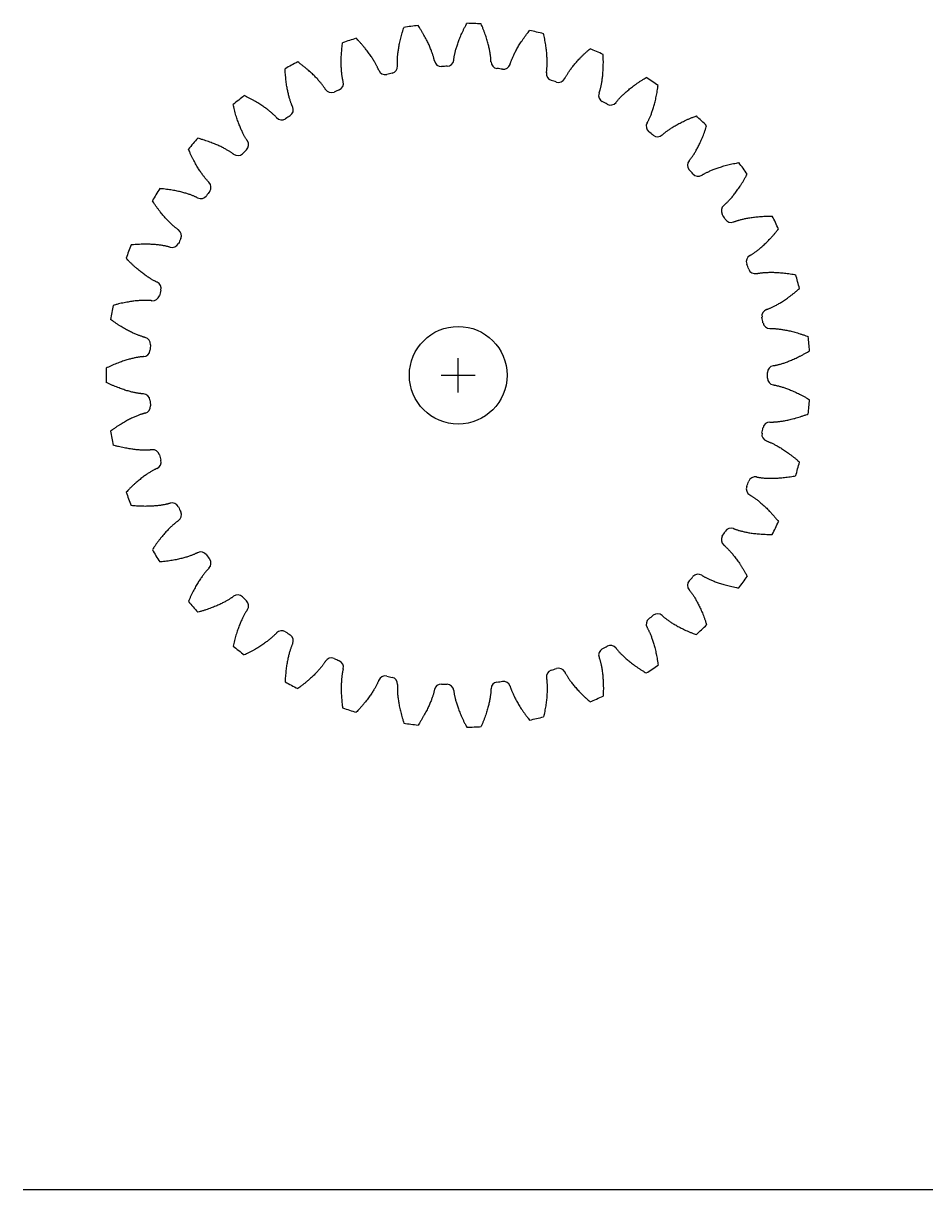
# Model space of a CAD drawing. Extents: x 2.5 to 99.9, y 257.1 to 300.1.
# Drawn here: x 2.47 to 22.79, y 257.14 to 283.41 of the extents above; entities that cross this region are included whole.
import ezdxf

# ---------------------------------------------------------------- set-up
doc = ezdxf.new("R2010")
doc.units = 0
doc.header["$LTSCALE"] = 12.7
for name, color, linetype in [('CENTERMARKS', 7, 'CONTINUOUS'), ('SKETCHED_GEOMETRY', 1, 'CONTINUOUS'), ('VISIBLE', 1, 'CONTINUOUS')]:
    doc.layers.add(name, color=color, linetype=linetype)

msp = doc.modelspace()

# ---------------------------------------------------------------- linework, layer by layer
at = {"layer": 'CENTERMARKS', "linetype": 'CONTINUOUS'}
for p, q in [((12.26, 275.094), (12.26, 275.864)), ((11.875, 275.479), (12.645, 275.479))]:
    msp.add_line(p, q, dxfattribs=at)
at = {"layer": 'SKETCHED_GEOMETRY'}
msp.add_line((99.9, 257.138), (2.466, 257.138), dxfattribs=at)
at = {"layer": 'VISIBLE'}
msp.add_circle((12.26, 275.479), 1.1, dxfattribs=at)
for centre, radius, start, end in [((12.26, 275.479), 7.929, 96.5526, 98.876), ((12.26, 275.479), 7.929, 86.2669, 88.5902), ((12.26, 275.479), 7.929, 75.9812, 78.3045), ((12.26, 275.479), 7.929, 106.8383, 109.1617), ((12.26, 275.479), 7.929, 65.6955, 68.0188), ((12.26, 275.479), 7.929, 117.124, 119.4474), ((10.739, 282.433), 0.154, 282.339, 4.2497), ((11.876, 282.587), 0.154, 191.1789, 273.0896), ((12.26, 275.479), 6.964, 92.0532, 93.0896), ((12.005, 282.593), 0.154, 272.0532, 353.964), ((13.152, 282.541), 0.154, 180.8932, 262.8039), ((12.26, 275.479), 6.964, 81.7675, 82.8039), ((13.279, 282.524), 0.154, 261.7675, 343.6783), ((10.613, 282.404), 0.154, 201.4646, 283.3753), ((12.26, 275.479), 6.964, 102.339, 103.3753), ((14.398, 282.269), 0.154, 170.6074, 252.5182), ((12.26, 275.479), 6.964, 71.4818, 72.5182), ((14.521, 282.229), 0.154, 251.4818, 333.3926), ((12.26, 275.479), 7.929, 55.4098, 57.7331), ((9.403, 281.999), 0.154, 211.7503, 293.661), ((12.26, 275.479), 6.964, 112.6247, 113.661), ((9.521, 282.05), 0.154, 292.6247, 14.5354), ((12.26, 275.479), 7.929, 127.4098, 129.7331), ((15.576, 281.778), 0.154, 160.3217, 242.2325), ((12.26, 275.479), 6.964, 61.1961, 62.2325), ((15.69, 281.717), 0.154, 241.1961, 323.1068), ((12.26, 275.479), 6.964, 122.9104, 123.9468), ((8.392, 281.455), 0.154, 302.9104, 24.8211), ((12.26, 275.479), 7.929, 45.124, 47.4474), ((8.285, 281.384), 0.154, 222.036, 303.9468), ((16.648, 281.084), 0.154, 150.036, 231.9468), ((12.26, 275.479), 7.929, 137.6955, 140.0188), ((12.26, 275.479), 6.964, 50.9104, 51.9468), ((16.748, 281.004), 0.154, 230.9104, 312.8211), ((12.26, 275.479), 6.964, 133.1961, 134.2325), ((7.387, 280.668), 0.154, 313.1961, 35.1068), ((7.294, 280.58), 0.154, 232.3217, 314.2325), ((17.578, 280.211), 0.154, 139.7503, 221.661), ((12.26, 275.479), 6.964, 40.6247, 41.661), ((17.663, 280.114), 0.154, 220.6247, 302.5354), ((12.26, 275.479), 7.929, 34.8383, 37.1617), ((6.539, 279.715), 0.154, 323.4818, 45.3926), ((12.26, 275.479), 7.929, 147.9812, 150.3045), ((6.463, 279.611), 0.154, 242.6074, 324.5182), ((12.26, 275.479), 6.964, 143.4818, 144.5182), ((18.337, 279.185), 0.154, 129.4646, 211.3753), ((12.26, 275.479), 6.964, 30.339, 31.3753), ((18.403, 279.075), 0.154, 210.339, 292.2497), ((12.26, 275.479), 7.929, 24.5526, 26.876), ((5.875, 278.625), 0.154, 333.7675, 55.6783), ((5.819, 278.509), 0.154, 252.8932, 334.8039), ((12.26, 275.479), 6.964, 153.7675, 154.8039), ((12.26, 275.479), 7.929, 158.2669, 160.5902), ((18.901, 278.04), 0.154, 119.1789, 201.0896), ((12.26, 275.479), 6.964, 20.0532, 21.0896), ((18.947, 277.92), 0.154, 200.0532, 281.964), ((12.26, 275.479), 7.929, 14.2669, 16.5902), ((5.415, 277.435), 0.154, 344.0532, 65.964), ((12.26, 275.479), 6.964, 164.0532, 165.0896), ((5.381, 277.311), 0.154, 263.1789, 345.0896), ((12.26, 275.479), 7.929, 168.5526, 170.876), ((19.252, 276.813), 0.154, 108.8932, 190.8039), ((12.26, 275.479), 6.964, 9.7675, 10.8039), ((19.275, 276.687), 0.154, 189.7675, 271.6783), ((5.176, 276.181), 0.154, 354.339, 76.2497), ((12.26, 275.479), 7.929, 3.9812, 6.3045), ((12.26, 275.479), 6.964, 174.339, 175.3753), ((5.165, 276.053), 0.154, 273.4646, 355.3753), ((12.26, 275.479), 7.929, 178.8383, 181.1617), ((19.378, 275.543), 0.154, 98.6074, 180.5182), ((12.26, 275.479), 6.964, 359.4818, 0.5182), ((19.378, 275.415), 0.154, 179.4818, 261.3926), ((5.165, 274.905), 0.154, 4.6247, 86.5354), ((5.176, 274.777), 0.154, 283.7503, 5.661), ((12.26, 275.479), 6.964, 184.6247, 185.661), ((12.26, 275.479), 7.929, 353.6955, 356.0188), ((12.26, 275.479), 6.964, 349.1961, 350.2325), ((19.275, 274.271), 0.154, 88.3217, 170.2325), ((12.26, 275.479), 7.929, 189.124, 191.4474), ((19.252, 274.145), 0.154, 169.1961, 251.1068), ((5.381, 273.647), 0.154, 14.9104, 96.8211), ((5.415, 273.523), 0.154, 294.036, 15.9468), ((12.26, 275.479), 6.964, 194.9104, 195.9468), ((12.26, 275.479), 7.929, 343.4098, 345.7331), ((18.947, 273.038), 0.154, 78.036, 159.9468), ((18.901, 272.918), 0.154, 158.9104, 240.8211), ((12.26, 275.479), 6.964, 338.9104, 339.9468), ((12.26, 275.479), 7.929, 199.4098, 201.7331), ((5.819, 272.449), 0.154, 25.1961, 107.1068), ((12.26, 275.479), 6.964, 205.1961, 206.2325), ((5.875, 272.333), 0.154, 304.3217, 26.2325), ((12.26, 275.479), 7.929, 333.124, 335.4474), ((12.26, 275.479), 6.964, 328.6247, 329.661), ((18.403, 271.883), 0.154, 67.7503, 149.661), ((18.337, 271.773), 0.154, 148.6247, 230.5354), ((12.26, 275.479), 7.929, 209.6955, 212.0188), ((6.463, 271.347), 0.154, 35.4818, 117.3926), ((12.26, 275.479), 6.964, 215.4818, 216.5182), ((6.539, 271.243), 0.154, 314.6074, 36.5182), ((17.578, 270.747), 0.154, 138.339, 220.2497), ((12.26, 275.479), 6.964, 318.339, 319.3753), ((17.663, 270.844), 0.154, 57.4646, 139.3753), ((12.26, 275.479), 7.929, 322.8383, 325.1617), ((12.26, 275.479), 7.929, 219.9812, 222.3045), ((7.294, 270.379), 0.154, 45.7675, 127.6783), ((12.26, 275.479), 6.964, 225.7675, 226.8039), ((7.387, 270.29), 0.154, 324.8932, 46.8039), ((12.26, 275.479), 6.964, 308.0532, 309.0896), ((16.748, 269.954), 0.154, 47.1789, 129.0896), ((16.648, 269.874), 0.154, 128.0532, 209.964), ((12.26, 275.479), 7.929, 312.5526, 314.876), ((8.285, 269.574), 0.154, 56.0532, 137.964), ((12.26, 275.479), 6.964, 236.0532, 237.0896), ((8.392, 269.503), 0.154, 335.1789, 57.0896), ((12.26, 275.479), 7.929, 230.2669, 232.5902), ((15.576, 269.18), 0.154, 117.7675, 199.6783), ((12.26, 275.479), 6.964, 297.7675, 298.8039), ((15.69, 269.241), 0.154, 36.8932, 118.8039), ((9.403, 268.959), 0.154, 66.339, 148.2497), ((12.26, 275.479), 6.964, 246.339, 247.3753), ((9.521, 268.908), 0.154, 345.4646, 67.3753), ((14.398, 268.689), 0.154, 107.4818, 189.3926), ((12.26, 275.479), 6.964, 287.4818, 288.5182), ((14.521, 268.729), 0.154, 26.6074, 108.5182), ((12.26, 275.479), 7.929, 302.2669, 304.5902), ((12.26, 275.479), 7.929, 240.5526, 242.876), ((10.613, 268.554), 0.154, 76.6247, 158.5354), ((12.26, 275.479), 6.964, 256.6247, 257.661), ((10.739, 268.525), 0.154, 355.7503, 77.661), ((11.876, 268.371), 0.154, 86.9104, 168.8211), ((12.26, 275.479), 6.964, 266.9104, 267.9468), ((12.005, 268.365), 0.154, 6.036, 87.9468), ((13.152, 268.417), 0.154, 97.1961, 179.1068), ((12.26, 275.479), 6.964, 277.1961, 278.2325), ((13.279, 268.434), 0.154, 16.3217, 98.2325), ((12.26, 275.479), 7.929, 291.9812, 294.3045), ((12.26, 275.479), 7.929, 250.8383, 253.1617), ((12.26, 275.479), 7.929, 281.6955, 284.0188), ((12.26, 275.479), 7.929, 261.124, 263.4474), ((12.26, 275.479), 7.929, 271.4098, 273.7331)]:
    msp.add_arc(centre, radius, start, end, dxfattribs=at)
for points in [[(10.892, 282.444), (10.892, 282.45), (10.891, 282.463), (10.89, 282.484), (10.89, 282.508), (10.89, 282.535), (10.89, 282.564), (10.891, 282.597), (10.893, 282.632), (10.896, 282.67), (10.9, 282.711), (10.905, 282.754), (10.911, 282.8), (10.919, 282.849), (10.928, 282.9), (10.939, 282.954), (10.951, 283.011), (10.965, 283.069), (10.981, 283.131), (10.999, 283.195), (11.018, 283.255), (11.031, 283.295), (11.036, 283.313)], [(11.725, 282.557), (11.724, 282.563), (11.721, 282.575), (11.717, 282.596), (11.711, 282.619), (11.704, 282.645), (11.695, 282.673), (11.686, 282.704), (11.674, 282.738), (11.662, 282.774), (11.647, 282.812), (11.631, 282.852), (11.612, 282.895), (11.592, 282.94), (11.569, 282.987), (11.545, 283.036), (11.518, 283.087), (11.489, 283.14), (11.457, 283.195), (11.422, 283.252), (11.388, 283.306), (11.365, 283.34), (11.355, 283.356)], [(12.158, 282.577), (12.159, 282.582), (12.16, 282.595), (12.163, 282.616), (12.167, 282.64), (12.171, 282.666), (12.177, 282.695), (12.184, 282.727), (12.192, 282.761), (12.202, 282.798), (12.213, 282.837), (12.226, 282.879), (12.24, 282.923), (12.256, 282.97), (12.274, 283.019), (12.295, 283.07), (12.317, 283.123), (12.341, 283.179), (12.368, 283.236), (12.397, 283.296), (12.426, 283.352), (12.446, 283.389), (12.455, 283.405)], [(12.997, 282.539), (12.997, 282.545), (12.997, 282.557), (12.996, 282.579), (12.994, 282.602), (12.992, 282.629), (12.989, 282.659), (12.985, 282.691), (12.98, 282.726), (12.974, 282.763), (12.966, 282.803), (12.957, 282.846), (12.947, 282.891), (12.935, 282.939), (12.921, 282.99), (12.906, 283.042), (12.888, 283.098), (12.869, 283.155), (12.847, 283.215), (12.824, 283.277), (12.8, 283.335), (12.783, 283.374), (12.776, 283.391)], [(13.427, 282.481), (13.429, 282.486), (13.432, 282.498), (13.439, 282.519), (13.447, 282.541), (13.456, 282.566), (13.467, 282.594), (13.479, 282.624), (13.494, 282.656), (13.51, 282.691), (13.528, 282.727), (13.548, 282.766), (13.57, 282.807), (13.594, 282.85), (13.62, 282.895), (13.649, 282.942), (13.681, 282.99), (13.715, 283.04), (13.751, 283.092), (13.791, 283.146), (13.829, 283.196), (13.855, 283.229), (13.867, 283.243)], [(14.246, 282.294), (14.247, 282.3), (14.249, 282.312), (14.252, 282.333), (14.255, 282.357), (14.257, 282.383), (14.259, 282.413), (14.261, 282.445), (14.262, 282.481), (14.263, 282.519), (14.263, 282.56), (14.261, 282.603), (14.259, 282.65), (14.256, 282.699), (14.252, 282.751), (14.246, 282.806), (14.239, 282.863), (14.23, 282.923), (14.219, 282.985), (14.207, 283.051), (14.194, 283.113), (14.185, 283.154), (14.18, 283.171)], [(9.671, 282.088), (9.669, 282.094), (9.666, 282.106), (9.661, 282.127), (9.657, 282.15), (9.652, 282.177), (9.647, 282.206), (9.642, 282.238), (9.638, 282.273), (9.634, 282.311), (9.63, 282.351), (9.628, 282.395), (9.626, 282.442), (9.624, 282.491), (9.624, 282.543), (9.625, 282.598), (9.627, 282.656), (9.631, 282.716), (9.635, 282.78), (9.642, 282.845), (9.649, 282.909), (9.655, 282.95), (9.657, 282.968)], [(10.47, 282.348), (10.468, 282.353), (10.463, 282.365), (10.454, 282.385), (10.445, 282.406), (10.433, 282.431), (10.42, 282.457), (10.405, 282.486), (10.388, 282.517), (10.369, 282.549), (10.347, 282.584), (10.324, 282.621), (10.298, 282.66), (10.27, 282.701), (10.24, 282.743), (10.207, 282.787), (10.171, 282.833), (10.133, 282.879), (10.092, 282.928), (10.048, 282.977), (10.005, 283.024), (9.976, 283.054), (9.963, 283.068)], [(14.659, 282.16), (14.661, 282.165), (14.667, 282.176), (14.677, 282.195), (14.689, 282.216), (14.702, 282.239), (14.718, 282.264), (14.736, 282.291), (14.755, 282.32), (14.777, 282.351), (14.801, 282.384), (14.828, 282.419), (14.857, 282.455), (14.889, 282.493), (14.923, 282.533), (14.96, 282.574), (14.999, 282.616), (15.042, 282.659), (15.087, 282.704), (15.135, 282.749), (15.182, 282.792), (15.214, 282.819), (15.228, 282.831)], [(15.431, 281.83), (15.433, 281.835), (15.437, 281.847), (15.444, 281.867), (15.451, 281.89), (15.458, 281.916), (15.465, 281.945), (15.473, 281.976), (15.48, 282.011), (15.488, 282.048), (15.495, 282.088), (15.501, 282.131), (15.508, 282.177), (15.513, 282.226), (15.518, 282.278), (15.522, 282.333), (15.525, 282.391), (15.527, 282.451), (15.528, 282.515), (15.528, 282.581), (15.526, 282.645), (15.524, 282.686), (15.523, 282.705)], [(8.532, 281.52), (8.53, 281.525), (8.524, 281.537), (8.516, 281.556), (8.507, 281.578), (8.498, 281.603), (8.488, 281.631), (8.477, 281.662), (8.467, 281.696), (8.456, 281.732), (8.446, 281.772), (8.435, 281.814), (8.425, 281.859), (8.415, 281.908), (8.405, 281.959), (8.396, 282.013), (8.388, 282.07), (8.381, 282.131), (8.374, 282.194), (8.369, 282.26), (8.364, 282.323), (8.363, 282.365), (8.362, 282.383)], [(9.272, 281.918), (9.269, 281.923), (9.262, 281.934), (9.25, 281.951), (9.237, 281.971), (9.221, 281.993), (9.203, 282.016), (9.183, 282.042), (9.161, 282.069), (9.137, 282.098), (9.109, 282.129), (9.08, 282.161), (9.048, 282.195), (9.013, 282.229), (8.975, 282.266), (8.935, 282.303), (8.892, 282.341), (8.846, 282.381), (8.797, 282.421), (8.745, 282.462), (8.694, 282.5), (8.66, 282.525), (8.645, 282.536)], [(15.813, 281.624), (15.816, 281.629), (15.824, 281.639), (15.837, 281.655), (15.853, 281.674), (15.87, 281.694), (15.89, 281.716), (15.912, 281.74), (15.937, 281.765), (15.964, 281.792), (15.994, 281.82), (16.026, 281.849), (16.061, 281.88), (16.099, 281.911), (16.139, 281.944), (16.183, 281.978), (16.229, 282.012), (16.279, 282.047), (16.331, 282.083), (16.387, 282.119), (16.441, 282.152), (16.477, 282.174), (16.493, 282.183)], [(16.514, 281.161), (16.517, 281.166), (16.523, 281.177), (16.533, 281.196), (16.544, 281.217), (16.556, 281.241), (16.568, 281.268), (16.581, 281.298), (16.595, 281.331), (16.609, 281.366), (16.623, 281.404), (16.637, 281.446), (16.651, 281.49), (16.666, 281.537), (16.68, 281.587), (16.693, 281.641), (16.707, 281.697), (16.72, 281.756), (16.732, 281.818), (16.743, 281.884), (16.753, 281.946), (16.759, 281.988), (16.761, 282.006)], [(8.17, 281.281), (8.166, 281.285), (8.158, 281.295), (8.143, 281.31), (8.126, 281.327), (8.107, 281.345), (8.085, 281.366), (8.061, 281.387), (8.034, 281.41), (8.005, 281.434), (7.973, 281.459), (7.938, 281.486), (7.9, 281.513), (7.86, 281.541), (7.816, 281.57), (7.77, 281.6), (7.721, 281.63), (7.668, 281.66), (7.613, 281.691), (7.554, 281.722), (7.498, 281.751), (7.46, 281.769), (7.443, 281.777)], [(7.513, 280.757), (7.51, 280.762), (7.503, 280.772), (7.491, 280.79), (7.478, 280.81), (7.465, 280.833), (7.45, 280.859), (7.434, 280.887), (7.418, 280.918), (7.401, 280.952), (7.383, 280.989), (7.365, 281.029), (7.347, 281.072), (7.329, 281.118), (7.31, 281.167), (7.292, 281.218), (7.273, 281.273), (7.255, 281.331), (7.238, 281.392), (7.22, 281.456), (7.205, 281.517), (7.196, 281.558), (7.192, 281.576)], [(16.853, 280.891), (16.857, 280.895), (16.867, 280.903), (16.883, 280.917), (16.901, 280.933), (16.922, 280.95), (16.945, 280.968), (16.971, 280.987), (17, 281.007), (17.031, 281.029), (17.066, 281.051), (17.103, 281.074), (17.143, 281.098), (17.186, 281.122), (17.231, 281.147), (17.28, 281.173), (17.332, 281.198), (17.387, 281.224), (17.445, 281.25), (17.506, 281.275), (17.565, 281.299), (17.604, 281.313), (17.622, 281.32)], [(17.46, 280.31), (17.464, 280.315), (17.472, 280.325), (17.485, 280.341), (17.5, 280.36), (17.516, 280.382), (17.533, 280.406), (17.551, 280.433), (17.57, 280.462), (17.59, 280.495), (17.611, 280.53), (17.632, 280.568), (17.654, 280.609), (17.677, 280.653), (17.699, 280.7), (17.722, 280.75), (17.746, 280.803), (17.769, 280.859), (17.792, 280.918), (17.815, 280.98), (17.836, 281.04), (17.848, 281.08), (17.854, 281.097)], [(7.2, 280.457), (7.195, 280.461), (7.185, 280.469), (7.168, 280.481), (7.149, 280.495), (7.126, 280.51), (7.101, 280.526), (7.074, 280.542), (7.043, 280.56), (7.01, 280.579), (6.974, 280.598), (6.935, 280.618), (6.893, 280.638), (6.848, 280.658), (6.8, 280.679), (6.749, 280.7), (6.695, 280.72), (6.638, 280.741), (6.578, 280.762), (6.515, 280.782), (6.454, 280.8), (6.414, 280.811), (6.396, 280.816)], [(6.647, 279.825), (6.643, 279.829), (6.634, 279.838), (6.62, 279.853), (6.603, 279.871), (6.586, 279.891), (6.567, 279.913), (6.546, 279.939), (6.524, 279.966), (6.502, 279.997), (6.478, 280.03), (6.453, 280.066), (6.427, 280.105), (6.401, 280.147), (6.374, 280.191), (6.347, 280.239), (6.319, 280.29), (6.291, 280.343), (6.262, 280.4), (6.234, 280.46), (6.208, 280.518), (6.192, 280.556), (6.185, 280.573)], [(17.746, 279.984), (17.75, 279.987), (17.761, 279.994), (17.779, 280.005), (17.8, 280.016), (17.824, 280.029), (17.85, 280.043), (17.879, 280.057), (17.911, 280.072), (17.946, 280.088), (17.983, 280.103), (18.024, 280.12), (18.068, 280.136), (18.114, 280.152), (18.164, 280.168), (18.216, 280.185), (18.272, 280.201), (18.33, 280.216), (18.392, 280.231), (18.457, 280.245), (18.519, 280.258), (18.56, 280.265), (18.578, 280.268)], [(18.239, 279.304), (18.244, 279.308), (18.254, 279.316), (18.269, 279.33), (18.287, 279.346), (18.307, 279.364), (18.328, 279.385), (18.35, 279.408), (18.374, 279.434), (18.4, 279.463), (18.427, 279.493), (18.454, 279.527), (18.483, 279.564), (18.513, 279.603), (18.544, 279.645), (18.576, 279.69), (18.608, 279.738), (18.641, 279.789), (18.674, 279.843), (18.708, 279.9), (18.739, 279.955), (18.759, 279.992), (18.767, 280.008)], [(6.392, 279.474), (6.387, 279.477), (6.376, 279.482), (6.357, 279.492), (6.335, 279.501), (6.31, 279.512), (6.283, 279.523), (6.253, 279.535), (6.22, 279.547), (6.184, 279.559), (6.145, 279.572), (6.103, 279.584), (6.058, 279.596), (6.01, 279.609), (5.959, 279.62), (5.906, 279.632), (5.849, 279.643), (5.789, 279.653), (5.726, 279.662), (5.661, 279.671), (5.597, 279.678), (5.556, 279.681), (5.537, 279.683)], [(5.961, 278.753), (5.957, 278.756), (5.946, 278.763), (5.929, 278.776), (5.91, 278.79), (5.889, 278.807), (5.866, 278.826), (5.842, 278.847), (5.815, 278.87), (5.787, 278.896), (5.758, 278.925), (5.727, 278.956), (5.695, 278.989), (5.662, 279.026), (5.627, 279.065), (5.592, 279.107), (5.555, 279.152), (5.518, 279.199), (5.48, 279.25), (5.442, 279.304), (5.406, 279.356), (5.383, 279.391), (5.373, 279.407)], [(18.462, 278.932), (18.467, 278.934), (18.479, 278.939), (18.499, 278.946), (18.521, 278.954), (18.547, 278.963), (18.575, 278.971), (18.606, 278.98), (18.64, 278.989), (18.677, 278.998), (18.717, 279.007), (18.76, 279.016), (18.806, 279.024), (18.854, 279.032), (18.906, 279.039), (18.961, 279.045), (19.018, 279.051), (19.079, 279.056), (19.142, 279.06), (19.208, 279.062), (19.272, 279.063), (19.314, 279.063), (19.332, 279.063)], [(18.826, 278.175), (18.831, 278.178), (18.842, 278.184), (18.86, 278.195), (18.881, 278.208), (18.903, 278.222), (18.928, 278.239), (18.954, 278.258), (18.982, 278.279), (19.012, 278.302), (19.044, 278.328), (19.078, 278.356), (19.113, 278.387), (19.149, 278.42), (19.187, 278.456), (19.226, 278.494), (19.266, 278.536), (19.308, 278.58), (19.35, 278.627), (19.393, 278.677), (19.434, 278.726), (19.46, 278.759), (19.471, 278.774)], [(5.773, 278.362), (5.768, 278.364), (5.756, 278.367), (5.735, 278.373), (5.712, 278.379), (5.686, 278.385), (5.657, 278.391), (5.625, 278.397), (5.59, 278.403), (5.553, 278.409), (5.512, 278.414), (5.469, 278.419), (5.422, 278.423), (5.373, 278.426), (5.321, 278.429), (5.266, 278.43), (5.208, 278.431), (5.148, 278.43), (5.084, 278.428), (5.018, 278.425), (4.955, 278.42), (4.913, 278.417), (4.895, 278.415)], [(5.478, 277.576), (5.473, 277.578), (5.461, 277.583), (5.442, 277.592), (5.421, 277.603), (5.397, 277.616), (5.371, 277.63), (5.343, 277.647), (5.313, 277.665), (5.281, 277.686), (5.247, 277.708), (5.212, 277.733), (5.174, 277.761), (5.135, 277.79), (5.094, 277.823), (5.051, 277.858), (5.007, 277.895), (4.962, 277.936), (4.916, 277.979), (4.868, 278.025), (4.823, 278.07), (4.795, 278.1), (4.782, 278.114)], [(18.979, 277.769), (18.984, 277.77), (18.997, 277.773), (19.018, 277.777), (19.041, 277.78), (19.068, 277.784), (19.097, 277.788), (19.129, 277.791), (19.164, 277.794), (19.202, 277.796), (19.243, 277.797), (19.287, 277.798), (19.334, 277.798), (19.383, 277.797), (19.435, 277.795), (19.49, 277.792), (19.547, 277.787), (19.608, 277.781), (19.671, 277.773), (19.736, 277.764), (19.799, 277.754), (19.84, 277.746), (19.858, 277.743)], [(19.202, 276.959), (19.208, 276.961), (19.22, 276.965), (19.239, 276.973), (19.262, 276.982), (19.286, 276.992), (19.313, 277.004), (19.343, 277.018), (19.374, 277.034), (19.408, 277.051), (19.444, 277.071), (19.482, 277.092), (19.522, 277.116), (19.564, 277.142), (19.607, 277.171), (19.653, 277.202), (19.7, 277.236), (19.748, 277.272), (19.798, 277.311), (19.85, 277.352), (19.899, 277.393), (19.93, 277.421), (19.944, 277.433)], [(5.363, 277.158), (5.357, 277.158), (5.344, 277.16), (5.323, 277.162), (5.299, 277.163), (5.273, 277.165), (5.243, 277.165), (5.211, 277.166), (5.175, 277.165), (5.137, 277.164), (5.097, 277.162), (5.053, 277.159), (5.007, 277.155), (4.958, 277.149), (4.906, 277.143), (4.852, 277.134), (4.795, 277.124), (4.735, 277.113), (4.673, 277.1), (4.609, 277.085), (4.547, 277.069), (4.507, 277.058), (4.489, 277.053)], [(5.213, 276.331), (5.207, 276.332), (5.195, 276.335), (5.174, 276.341), (5.152, 276.348), (5.126, 276.356), (5.098, 276.366), (5.068, 276.377), (5.035, 276.39), (4.999, 276.404), (4.962, 276.42), (4.922, 276.438), (4.88, 276.459), (4.836, 276.481), (4.79, 276.506), (4.742, 276.532), (4.693, 276.562), (4.641, 276.593), (4.587, 276.627), (4.532, 276.664), (4.48, 276.701), (4.446, 276.725), (4.432, 276.736)], [(19.28, 276.533), (19.285, 276.533), (19.298, 276.533), (19.319, 276.533), (19.343, 276.532), (19.37, 276.531), (19.399, 276.53), (19.432, 276.527), (19.467, 276.523), (19.505, 276.519), (19.545, 276.513), (19.588, 276.506), (19.634, 276.498), (19.682, 276.488), (19.733, 276.477), (19.787, 276.464), (19.842, 276.449), (19.901, 276.432), (19.961, 276.413), (20.024, 276.392), (20.084, 276.371), (20.123, 276.356), (20.14, 276.35)], [(5.174, 275.899), (5.168, 275.899), (5.155, 275.898), (5.134, 275.896), (5.111, 275.893), (5.084, 275.89), (5.055, 275.885), (5.023, 275.88), (4.988, 275.873), (4.951, 275.865), (4.911, 275.856), (4.869, 275.845), (4.824, 275.833), (4.777, 275.819), (4.727, 275.803), (4.675, 275.785), (4.621, 275.765), (4.564, 275.743), (4.506, 275.719), (4.445, 275.693), (4.387, 275.666), (4.349, 275.648), (4.333, 275.64)], [(19.355, 275.696), (19.361, 275.697), (19.373, 275.699), (19.394, 275.702), (19.417, 275.707), (19.444, 275.713), (19.472, 275.72), (19.504, 275.728), (19.537, 275.738), (19.574, 275.749), (19.613, 275.762), (19.654, 275.777), (19.697, 275.793), (19.743, 275.812), (19.791, 275.832), (19.841, 275.854), (19.894, 275.879), (19.948, 275.906), (20.004, 275.935), (20.062, 275.967), (20.118, 275.998), (20.153, 276.02), (20.169, 276.029)], [(5.174, 275.059), (5.168, 275.059), (5.155, 275.06), (5.134, 275.062), (5.111, 275.065), (5.084, 275.068), (5.055, 275.073), (5.023, 275.078), (4.988, 275.085), (4.951, 275.093), (4.911, 275.102), (4.869, 275.113), (4.824, 275.125), (4.777, 275.139), (4.727, 275.155), (4.675, 275.173), (4.621, 275.193), (4.564, 275.215), (4.506, 275.239), (4.445, 275.266), (4.387, 275.292), (4.349, 275.31), (4.333, 275.318)], [(19.355, 275.262), (19.361, 275.261), (19.373, 275.259), (19.394, 275.256), (19.417, 275.251), (19.444, 275.245), (19.472, 275.238), (19.504, 275.23), (19.537, 275.22), (19.574, 275.209), (19.613, 275.196), (19.654, 275.181), (19.697, 275.165), (19.743, 275.146), (19.791, 275.126), (19.841, 275.104), (19.894, 275.079), (19.948, 275.052), (20.004, 275.023), (20.062, 274.991), (20.118, 274.96), (20.153, 274.938), (20.169, 274.929)], [(5.213, 274.627), (5.207, 274.626), (5.195, 274.623), (5.174, 274.617), (5.152, 274.61), (5.126, 274.602), (5.098, 274.592), (5.068, 274.581), (5.035, 274.569), (4.999, 274.554), (4.962, 274.538), (4.922, 274.52), (4.88, 274.499), (4.836, 274.477), (4.79, 274.452), (4.742, 274.426), (4.693, 274.396), (4.641, 274.365), (4.587, 274.331), (4.532, 274.294), (4.48, 274.257), (4.446, 274.233), (4.432, 274.222)], [(19.28, 274.425), (19.285, 274.425), (19.298, 274.425), (19.319, 274.425), (19.343, 274.426), (19.37, 274.427), (19.399, 274.428), (19.432, 274.431), (19.467, 274.435), (19.505, 274.439), (19.545, 274.445), (19.588, 274.452), (19.634, 274.46), (19.682, 274.47), (19.733, 274.481), (19.787, 274.495), (19.842, 274.509), (19.901, 274.526), (19.961, 274.545), (20.024, 274.566), (20.084, 274.587), (20.123, 274.602), (20.14, 274.608)], [(19.202, 273.999), (19.208, 273.997), (19.22, 273.993), (19.239, 273.985), (19.262, 273.976), (19.286, 273.966), (19.313, 273.954), (19.343, 273.94), (19.374, 273.925), (19.408, 273.907), (19.444, 273.887), (19.482, 273.866), (19.522, 273.842), (19.564, 273.816), (19.607, 273.787), (19.653, 273.756), (19.7, 273.722), (19.748, 273.686), (19.798, 273.647), (19.85, 273.606), (19.899, 273.565), (19.93, 273.537), (19.944, 273.525)], [(5.363, 273.8), (5.357, 273.8), (5.344, 273.798), (5.323, 273.797), (5.299, 273.795), (5.273, 273.794), (5.243, 273.793), (5.211, 273.792), (5.175, 273.793), (5.137, 273.794), (5.097, 273.796), (5.053, 273.799), (5.007, 273.803), (4.958, 273.809), (4.906, 273.816), (4.852, 273.824), (4.795, 273.834), (4.735, 273.845), (4.673, 273.858), (4.609, 273.874), (4.547, 273.889), (4.507, 273.9), (4.489, 273.905)], [(5.478, 273.382), (5.473, 273.38), (5.461, 273.375), (5.442, 273.366), (5.421, 273.355), (5.397, 273.342), (5.371, 273.328), (5.343, 273.311), (5.313, 273.293), (5.281, 273.273), (5.247, 273.25), (5.212, 273.225), (5.174, 273.197), (5.135, 273.168), (5.094, 273.135), (5.051, 273.1), (5.007, 273.063), (4.962, 273.022), (4.916, 272.979), (4.868, 272.933), (4.823, 272.888), (4.795, 272.858), (4.782, 272.844)], [(18.979, 273.189), (18.984, 273.188), (18.997, 273.185), (19.018, 273.182), (19.041, 273.178), (19.068, 273.174), (19.097, 273.17), (19.129, 273.167), (19.164, 273.164), (19.202, 273.162), (19.243, 273.161), (19.287, 273.16), (19.334, 273.16), (19.383, 273.161), (19.435, 273.163), (19.49, 273.166), (19.547, 273.171), (19.608, 273.177), (19.671, 273.185), (19.736, 273.194), (19.799, 273.204), (19.84, 273.212), (19.858, 273.215)], [(18.826, 272.783), (18.831, 272.78), (18.842, 272.774), (18.86, 272.763), (18.881, 272.75), (18.903, 272.736), (18.928, 272.719), (18.954, 272.7), (18.982, 272.679), (19.012, 272.656), (19.044, 272.63), (19.078, 272.602), (19.113, 272.571), (19.149, 272.538), (19.187, 272.502), (19.226, 272.464), (19.266, 272.422), (19.308, 272.378), (19.35, 272.331), (19.393, 272.281), (19.434, 272.232), (19.46, 272.199), (19.471, 272.184)], [(5.773, 272.596), (5.768, 272.594), (5.756, 272.591), (5.735, 272.585), (5.712, 272.579), (5.686, 272.573), (5.657, 272.567), (5.625, 272.561), (5.59, 272.555), (5.553, 272.549), (5.512, 272.544), (5.469, 272.539), (5.422, 272.535), (5.373, 272.532), (5.321, 272.529), (5.266, 272.528), (5.208, 272.527), (5.148, 272.528), (5.084, 272.53), (5.018, 272.533), (4.955, 272.538), (4.913, 272.541), (4.895, 272.543)], [(5.961, 272.205), (5.957, 272.202), (5.946, 272.195), (5.929, 272.182), (5.91, 272.168), (5.889, 272.151), (5.866, 272.132), (5.842, 272.111), (5.815, 272.088), (5.787, 272.062), (5.758, 272.034), (5.727, 272.003), (5.695, 271.969), (5.662, 271.932), (5.627, 271.893), (5.592, 271.851), (5.555, 271.807), (5.518, 271.759), (5.48, 271.708), (5.442, 271.654), (5.406, 271.602), (5.383, 271.567), (5.373, 271.551)], [(18.462, 272.026), (18.467, 272.024), (18.479, 272.019), (18.499, 272.012), (18.521, 272.004), (18.547, 271.995), (18.575, 271.987), (18.606, 271.978), (18.64, 271.969), (18.677, 271.96), (18.717, 271.951), (18.76, 271.942), (18.806, 271.934), (18.854, 271.926), (18.906, 271.919), (18.961, 271.913), (19.018, 271.907), (19.079, 271.902), (19.142, 271.898), (19.208, 271.896), (19.272, 271.895), (19.314, 271.895), (19.332, 271.895)], [(18.239, 271.654), (18.244, 271.65), (18.254, 271.642), (18.269, 271.628), (18.287, 271.612), (18.307, 271.594), (18.328, 271.573), (18.35, 271.55), (18.374, 271.524), (18.4, 271.496), (18.427, 271.465), (18.454, 271.431), (18.483, 271.395), (18.513, 271.355), (18.544, 271.313), (18.576, 271.268), (18.608, 271.22), (18.641, 271.169), (18.674, 271.115), (18.708, 271.058), (18.739, 271.003), (18.759, 270.966), (18.767, 270.95)], [(6.392, 271.484), (6.387, 271.481), (6.376, 271.476), (6.357, 271.467), (6.335, 271.457), (6.31, 271.446), (6.283, 271.435), (6.253, 271.423), (6.22, 271.411), (6.184, 271.399), (6.145, 271.386), (6.103, 271.374), (6.058, 271.362), (6.01, 271.349), (5.959, 271.338), (5.906, 271.326), (5.849, 271.315), (5.789, 271.305), (5.726, 271.296), (5.661, 271.287), (5.597, 271.281), (5.556, 271.277), (5.537, 271.275)], [(6.647, 271.133), (6.643, 271.129), (6.634, 271.12), (6.62, 271.105), (6.603, 271.087), (6.586, 271.067), (6.567, 271.045), (6.546, 271.019), (6.524, 270.992), (6.502, 270.961), (6.478, 270.928), (6.453, 270.892), (6.427, 270.853), (6.401, 270.811), (6.374, 270.767), (6.347, 270.719), (6.319, 270.668), (6.291, 270.615), (6.262, 270.558), (6.234, 270.498), (6.208, 270.44), (6.192, 270.402), (6.185, 270.385)], [(17.746, 270.974), (17.75, 270.971), (17.761, 270.964), (17.779, 270.954), (17.8, 270.942), (17.824, 270.929), (17.85, 270.915), (17.879, 270.901), (17.911, 270.886), (17.946, 270.871), (17.983, 270.855), (18.024, 270.839), (18.068, 270.822), (18.114, 270.806), (18.164, 270.79), (18.216, 270.773), (18.272, 270.758), (18.33, 270.742), (18.392, 270.727), (18.457, 270.713), (18.519, 270.7), (18.56, 270.693), (18.578, 270.69)], [(17.46, 270.648), (17.464, 270.643), (17.472, 270.633), (17.485, 270.617), (17.5, 270.598), (17.516, 270.576), (17.533, 270.552), (17.551, 270.525), (17.57, 270.496), (17.59, 270.463), (17.611, 270.428), (17.632, 270.39), (17.654, 270.349), (17.677, 270.305), (17.699, 270.258), (17.722, 270.208), (17.746, 270.155), (17.769, 270.099), (17.792, 270.04), (17.815, 269.978), (17.836, 269.918), (17.848, 269.878), (17.854, 269.861)], [(7.2, 270.501), (7.195, 270.497), (7.185, 270.489), (7.168, 270.477), (7.149, 270.463), (7.126, 270.448), (7.101, 270.433), (7.074, 270.416), (7.043, 270.398), (7.01, 270.379), (6.974, 270.36), (6.935, 270.341), (6.893, 270.32), (6.848, 270.3), (6.8, 270.279), (6.749, 270.258), (6.695, 270.238), (6.638, 270.217), (6.578, 270.197), (6.515, 270.176), (6.454, 270.158), (6.414, 270.147), (6.396, 270.143)], [(7.513, 270.201), (7.51, 270.196), (7.503, 270.186), (7.491, 270.168), (7.478, 270.148), (7.465, 270.125), (7.45, 270.099), (7.434, 270.071), (7.418, 270.04), (7.401, 270.006), (7.383, 269.969), (7.365, 269.929), (7.347, 269.886), (7.329, 269.84), (7.31, 269.792), (7.292, 269.74), (7.273, 269.685), (7.255, 269.627), (7.238, 269.566), (7.22, 269.502), (7.205, 269.441), (7.196, 269.4), (7.192, 269.382)], [(16.853, 270.067), (16.857, 270.063), (16.867, 270.055), (16.883, 270.041), (16.901, 270.025), (16.922, 270.009), (16.945, 269.99), (16.971, 269.971), (17, 269.951), (17.031, 269.929), (17.066, 269.907), (17.103, 269.884), (17.143, 269.86), (17.186, 269.836), (17.231, 269.811), (17.28, 269.785), (17.332, 269.76), (17.387, 269.734), (17.445, 269.709), (17.506, 269.683), (17.565, 269.659), (17.604, 269.645), (17.622, 269.638)], [(16.514, 269.797), (16.517, 269.792), (16.523, 269.781), (16.533, 269.762), (16.544, 269.741), (16.556, 269.717), (16.568, 269.69), (16.581, 269.66), (16.595, 269.628), (16.609, 269.592), (16.623, 269.554), (16.637, 269.512), (16.651, 269.468), (16.666, 269.421), (16.68, 269.371), (16.693, 269.318), (16.707, 269.261), (16.72, 269.202), (16.732, 269.14), (16.743, 269.075), (16.753, 269.012), (16.759, 268.97), (16.761, 268.952)], [(8.17, 269.677), (8.166, 269.673), (8.158, 269.663), (8.143, 269.648), (8.126, 269.631), (8.107, 269.613), (8.085, 269.593), (8.061, 269.571), (8.034, 269.548), (8.005, 269.524), (7.973, 269.499), (7.938, 269.472), (7.9, 269.445), (7.86, 269.417), (7.816, 269.388), (7.77, 269.358), (7.721, 269.328), (7.668, 269.298), (7.613, 269.267), (7.554, 269.236), (7.498, 269.207), (7.46, 269.189), (7.443, 269.181)], [(8.532, 269.438), (8.53, 269.433), (8.524, 269.421), (8.516, 269.402), (8.507, 269.38), (8.498, 269.355), (8.488, 269.327), (8.477, 269.296), (8.467, 269.262), (8.456, 269.226), (8.446, 269.186), (8.435, 269.144), (8.425, 269.099), (8.415, 269.05), (8.405, 268.999), (8.396, 268.945), (8.388, 268.888), (8.381, 268.828), (8.374, 268.764), (8.369, 268.698), (8.364, 268.635), (8.363, 268.593), (8.362, 268.575)], [(15.813, 269.334), (15.816, 269.329), (15.824, 269.319), (15.837, 269.303), (15.853, 269.284), (15.87, 269.264), (15.89, 269.242), (15.912, 269.218), (15.937, 269.193), (15.964, 269.166), (15.994, 269.138), (16.026, 269.109), (16.061, 269.078), (16.099, 269.047), (16.139, 269.014), (16.183, 268.981), (16.229, 268.946), (16.279, 268.911), (16.331, 268.875), (16.387, 268.839), (16.441, 268.806), (16.477, 268.784), (16.493, 268.775)], [(9.272, 269.04), (9.269, 269.035), (9.262, 269.024), (9.25, 269.007), (9.237, 268.987), (9.221, 268.965), (9.203, 268.942), (9.183, 268.916), (9.161, 268.889), (9.137, 268.86), (9.109, 268.829), (9.08, 268.797), (9.048, 268.763), (9.013, 268.729), (8.975, 268.692), (8.935, 268.655), (8.892, 268.617), (8.846, 268.577), (8.797, 268.537), (8.745, 268.496), (8.694, 268.458), (8.66, 268.433), (8.645, 268.422)], [(15.431, 269.128), (15.433, 269.123), (15.437, 269.111), (15.444, 269.091), (15.451, 269.068), (15.458, 269.042), (15.465, 269.014), (15.473, 268.982), (15.48, 268.948), (15.488, 268.91), (15.495, 268.87), (15.501, 268.827), (15.508, 268.781), (15.513, 268.732), (15.518, 268.68), (15.522, 268.625), (15.525, 268.567), (15.527, 268.507), (15.528, 268.443), (15.528, 268.377), (15.526, 268.313), (15.524, 268.272), (15.523, 268.253)], [(9.671, 268.87), (9.669, 268.864), (9.666, 268.852), (9.661, 268.831), (9.657, 268.808), (9.652, 268.781), (9.647, 268.752), (9.642, 268.72), (9.638, 268.685), (9.634, 268.647), (9.63, 268.607), (9.628, 268.563), (9.626, 268.516), (9.624, 268.467), (9.624, 268.415), (9.625, 268.36), (9.627, 268.302), (9.631, 268.242), (9.635, 268.179), (9.642, 268.113), (9.649, 268.049), (9.655, 268.008), (9.657, 267.99)], [(14.659, 268.798), (14.661, 268.793), (14.667, 268.782), (14.677, 268.763), (14.689, 268.742), (14.702, 268.719), (14.718, 268.694), (14.736, 268.667), (14.755, 268.638), (14.777, 268.607), (14.801, 268.574), (14.828, 268.539), (14.857, 268.503), (14.889, 268.465), (14.923, 268.425), (14.96, 268.384), (14.999, 268.342), (15.042, 268.299), (15.087, 268.255), (15.135, 268.209), (15.182, 268.166), (15.214, 268.139), (15.228, 268.127)], [(10.47, 268.61), (10.468, 268.605), (10.463, 268.593), (10.454, 268.574), (10.445, 268.552), (10.433, 268.528), (10.42, 268.501), (10.405, 268.472), (10.388, 268.442), (10.369, 268.409), (10.347, 268.374), (10.324, 268.337), (10.298, 268.298), (10.27, 268.257), (10.24, 268.215), (10.207, 268.171), (10.171, 268.126), (10.133, 268.079), (10.092, 268.03), (10.048, 267.981), (10.005, 267.934), (9.976, 267.904), (9.963, 267.89)], [(10.892, 268.514), (10.892, 268.508), (10.891, 268.495), (10.89, 268.474), (10.89, 268.45), (10.89, 268.423), (10.89, 268.394), (10.891, 268.361), (10.893, 268.326), (10.896, 268.288), (10.9, 268.248), (10.905, 268.204), (10.911, 268.158), (10.919, 268.109), (10.928, 268.058), (10.939, 268.004), (10.951, 267.948), (10.965, 267.889), (10.981, 267.827), (10.999, 267.763), (11.018, 267.703), (11.031, 267.663), (11.036, 267.645)], [(13.427, 268.477), (13.429, 268.472), (13.432, 268.46), (13.439, 268.44), (13.447, 268.417), (13.456, 268.392), (13.467, 268.364), (13.479, 268.334), (13.494, 268.302), (13.51, 268.268), (13.528, 268.231), (13.548, 268.192), (13.57, 268.151), (13.594, 268.108), (13.62, 268.063), (13.649, 268.016), (13.681, 267.968), (13.715, 267.918), (13.751, 267.866), (13.791, 267.813), (13.829, 267.762), (13.855, 267.729), (13.867, 267.715)], [(14.246, 268.664), (14.247, 268.658), (14.249, 268.646), (14.252, 268.625), (14.255, 268.601), (14.257, 268.575), (14.259, 268.545), (14.261, 268.513), (14.262, 268.477), (14.263, 268.439), (14.263, 268.399), (14.261, 268.355), (14.259, 268.308), (14.256, 268.259), (14.252, 268.207), (14.246, 268.153), (14.239, 268.095), (14.23, 268.035), (14.219, 267.973), (14.207, 267.908), (14.194, 267.845), (14.185, 267.805), (14.18, 267.787)], [(11.725, 268.401), (11.724, 268.395), (11.721, 268.383), (11.717, 268.362), (11.711, 268.339), (11.704, 268.313), (11.695, 268.285), (11.686, 268.254), (11.674, 268.22), (11.662, 268.185), (11.647, 268.146), (11.631, 268.106), (11.612, 268.063), (11.592, 268.018), (11.569, 267.971), (11.545, 267.922), (11.518, 267.871), (11.489, 267.818), (11.457, 267.763), (11.422, 267.706), (11.388, 267.652), (11.365, 267.618), (11.355, 267.602)], [(12.158, 268.381), (12.159, 268.376), (12.16, 268.363), (12.163, 268.342), (12.167, 268.318), (12.171, 268.292), (12.177, 268.263), (12.184, 268.231), (12.192, 268.197), (12.202, 268.16), (12.213, 268.121), (12.226, 268.079), (12.24, 268.035), (12.256, 267.988), (12.274, 267.939), (12.295, 267.888), (12.317, 267.835), (12.341, 267.779), (12.368, 267.722), (12.397, 267.662), (12.426, 267.606), (12.446, 267.569), (12.455, 267.553)], [(12.997, 268.419), (12.997, 268.413), (12.997, 268.401), (12.996, 268.38), (12.994, 268.356), (12.992, 268.329), (12.989, 268.299), (12.985, 268.267), (12.98, 268.232), (12.974, 268.195), (12.966, 268.155), (12.957, 268.112), (12.947, 268.067), (12.935, 268.019), (12.921, 267.968), (12.906, 267.916), (12.888, 267.861), (12.869, 267.803), (12.847, 267.743), (12.824, 267.682), (12.8, 267.623), (12.783, 267.584), (12.776, 267.567)]]:
    msp.add_open_spline(points, degree=3, knots=[0.1571616, 0.1571616, 0.1571616, 0.1571616, 0.1842777, 0.2136563, 0.2449322, 0.2779967, 0.3127579, 0.3491368, 0.3870644, 0.42648, 0.4673293, 0.5095637, 0.5531392, 0.5980157, 0.6441567, 0.6915283, 0.7400993, 0.7898409, 0.8407261, 0.8927299, 0.9458285, 0.9873226, 0.9873226, 0.9873226, 0.9873226], dxfattribs=at)

doc.saveas('drawing.dxf')
